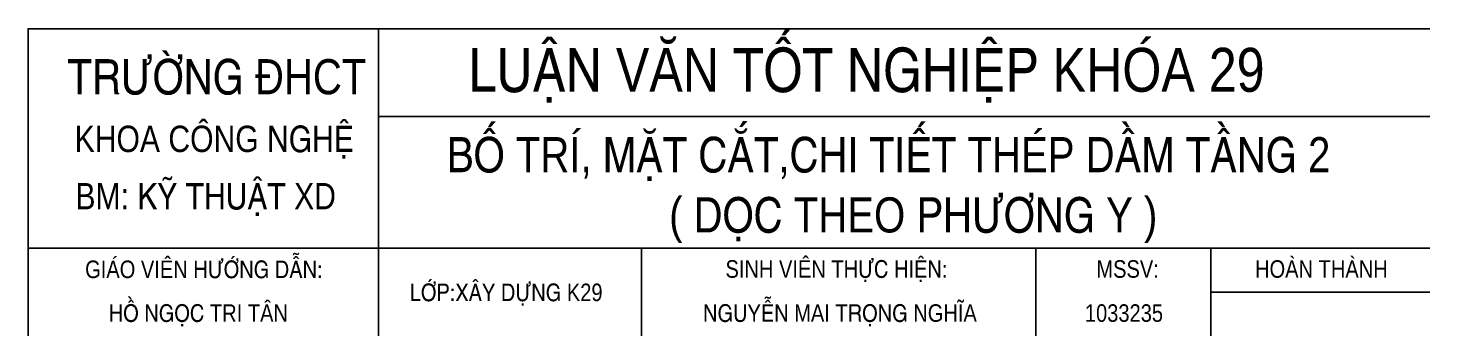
# Model space of a CAD drawing. Extents: x 394 to 18449, y -3793 to 677.
# Drawn here: x 4100.4 to 4260.4, y 156.5 to 191.5 of the extents above; entities that cross this region are included whole.
import ezdxf

# ---------------------------------------------------------------- set-up
doc = ezdxf.new("R2010")
doc.units = 0
doc.header["$MEASUREMENT"] = 0
doc.layers.add('TEXT', color=7, linetype='CONTINUOUS')
doc.layers.add('THEP', color=6, linetype='CONTINUOUS')
doc.styles.add('DIM-NEW', font='VHELVCN.TTF')

msp = doc.modelspace()

# ---------------------------------------------------------------- linework, layer by layer
at = {"layer": 'THEP'}
for p, q in [((4140.367, 191.461), (4140.367, 156.461)), ((4260.367, 166.461), (4100.367, 166.461)), ((4170.367, 166.461), (4170.367, 156.461)), ((4215.367, 166.461), (4215.367, 156.461)), ((4235.367, 166.461), (4235.367, 156.461)), ((4260.367, 161.461), (4235.367, 161.461))]:
    msp.add_line(p, q, dxfattribs=at)
for points in [[(4260.367, 191.461), (4100.367, 191.461), (4100.367, 156.461)], [(4260.367, 181.461), (4140.367, 181.461)]]:
    msp.add_lwpolyline(points, dxfattribs=at)

# ---------------------------------------------------------------- texts
at = {"layer": 'TEXT', "style": 'DIM-NEW'}
for s, height, p in [('LUAÄN VAÊN TOÁT NGHIEÄP KHOÙA 29', 5, (4150.641, 184.291)), ('TRÖÔØNG ÑHCT', 4, (4104.871, 184.006)), ('KHOA COÂNG NGHEÄ', 3, (4105.69, 177.421)), ('BOÁ TRÍ, MAËT CAÉT,CHI TIEÁT THEÙP DAÀM TAÀNG 2', 4, (4148.167, 175.12)), ('BM: KYÕ THUAÄT XD', 3, (4105.774, 170.889)), ('( DOÏC THEO PHÖÔNG Y )', 4, (4173.536, 168.255)), ('GIAÙO VIEÂN HÖÔÙNG DAÃN:', 2, (4106.882, 163.051)), ('SINH VIEÂN THÖÏC HIEÄN:', 2, (4179.966, 163.09)), ('MSSV:', 2, (4222.298, 163.09)), ('HOAØN THAØNH', 2, (4240.404, 163.09)), ('LÔÙP:XAÂY DÖÏNG K29', 2, (4143.929, 160.428)), ('HOÀ NGOÏC TRI TAÂN', 2, (4109.577, 158.067)), ('NGUYEÃN MAI TROÏNG NGHÓA', 2, (4177.405, 158.067)), ('1033235', 2, (4220.983, 158.067))]:
    msp.add_text(s, height=height, dxfattribs=at).set_placement(p)

doc.saveas('drawing.dxf')
